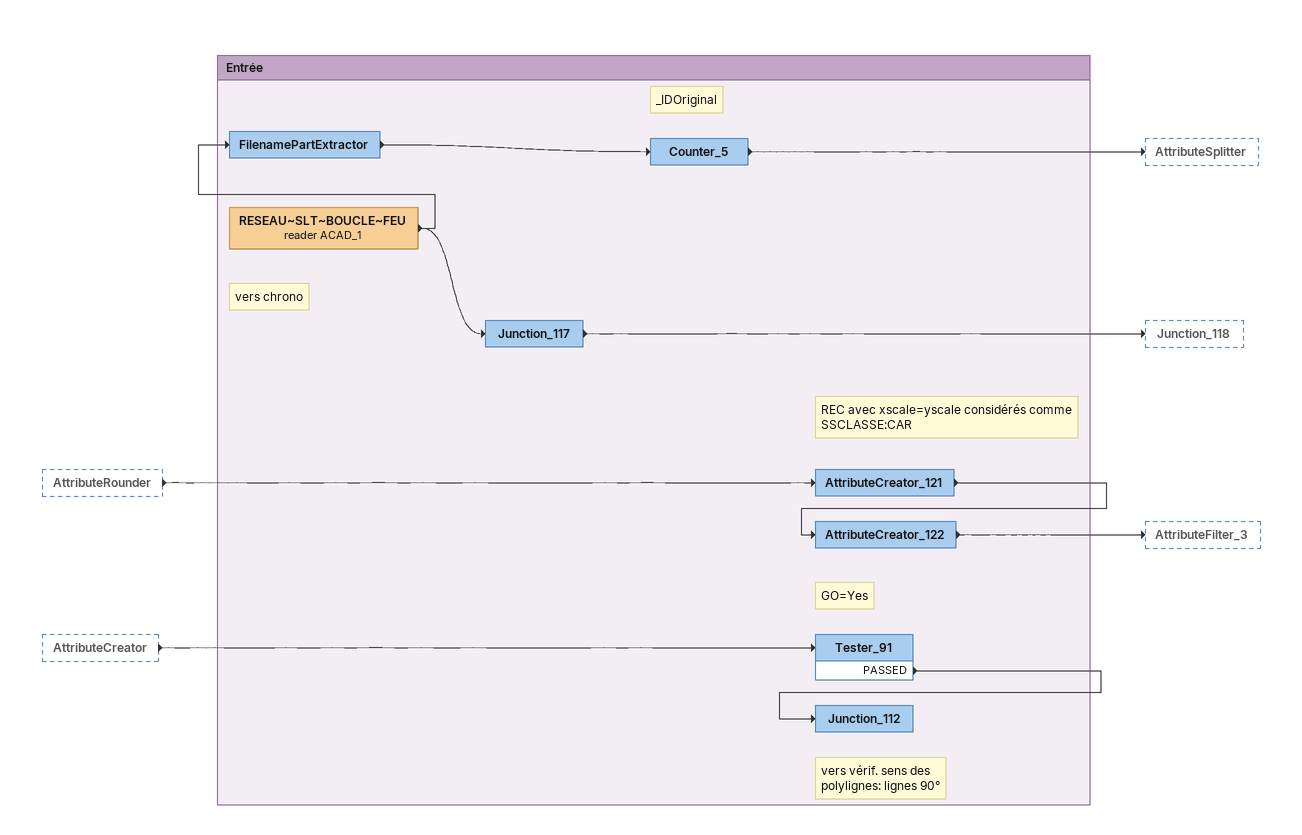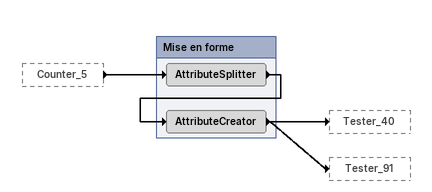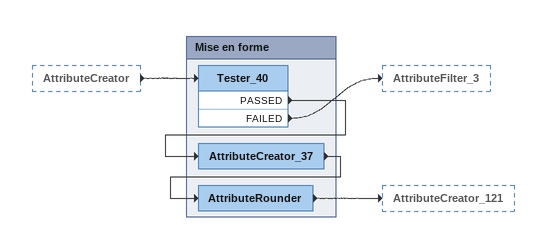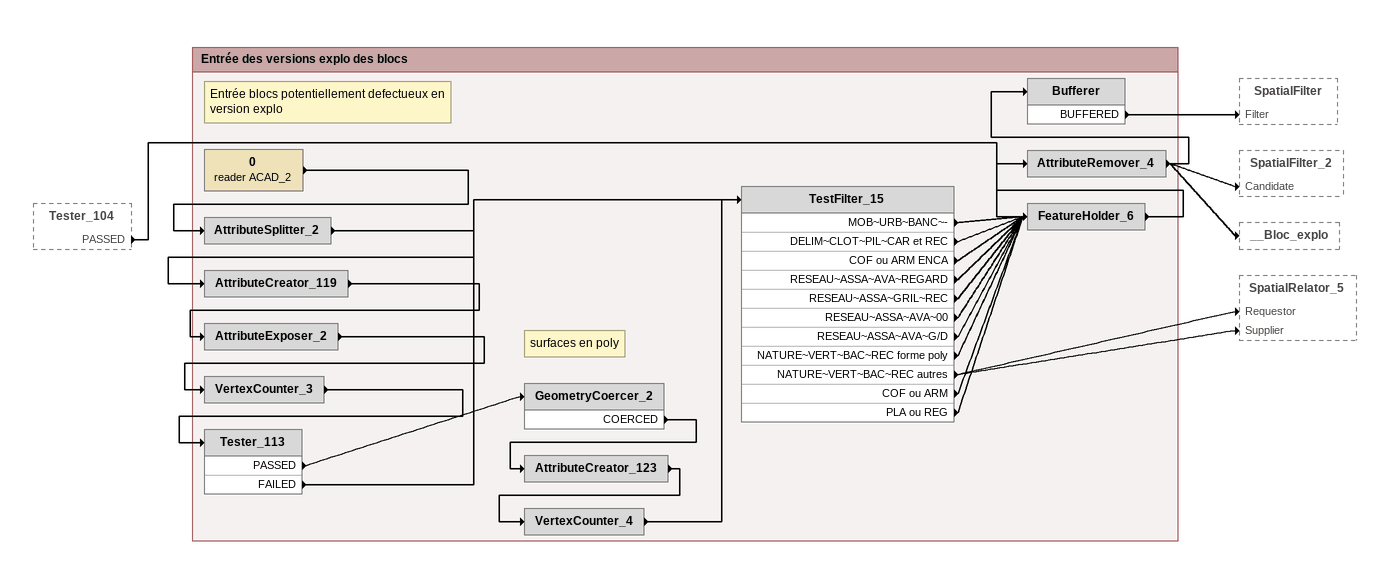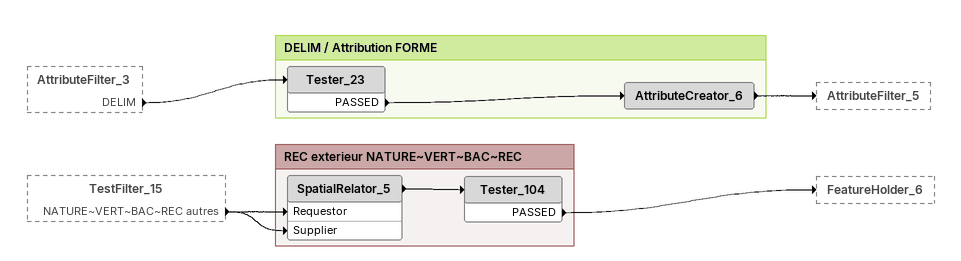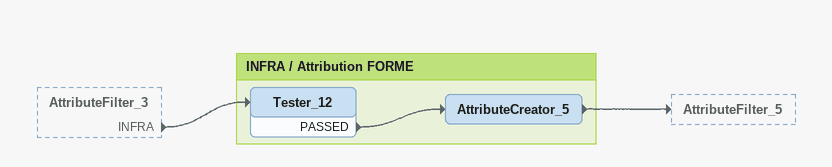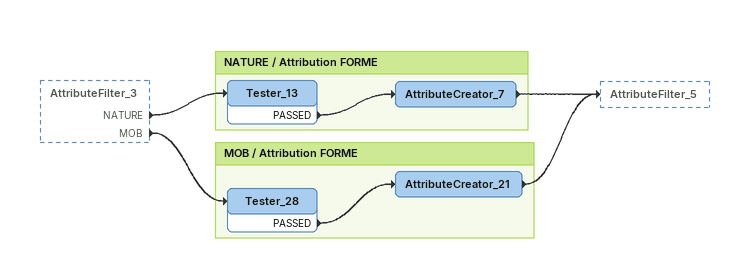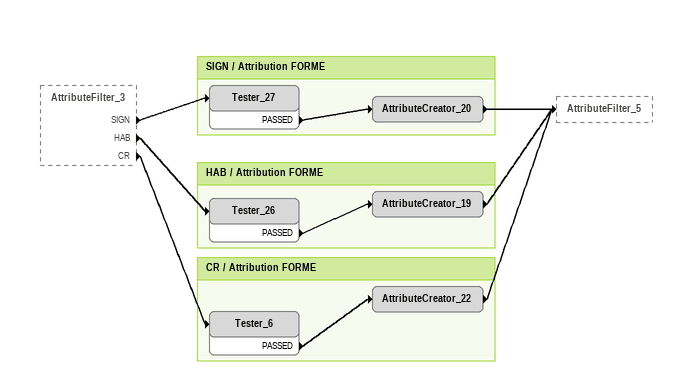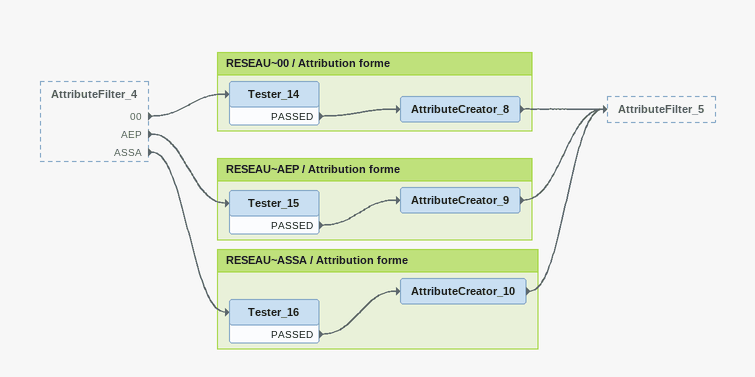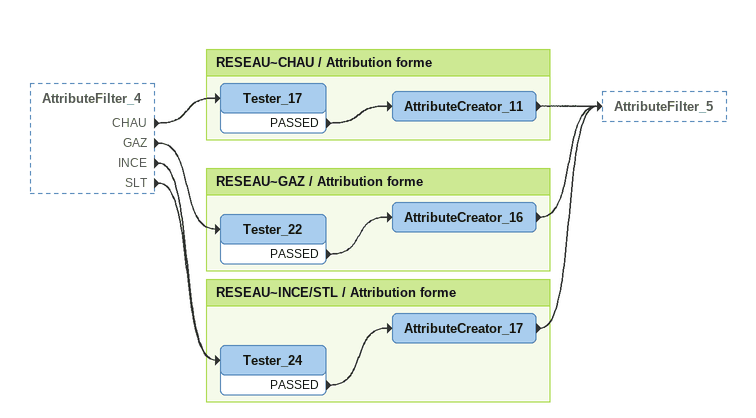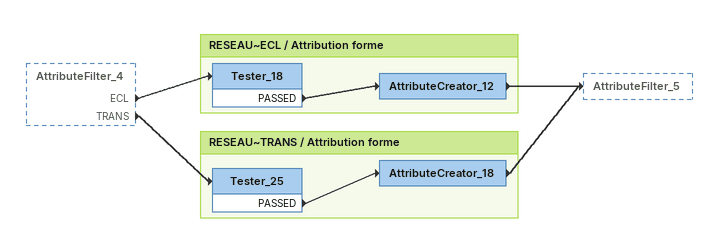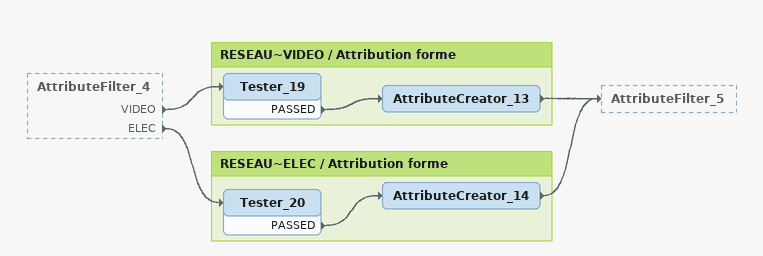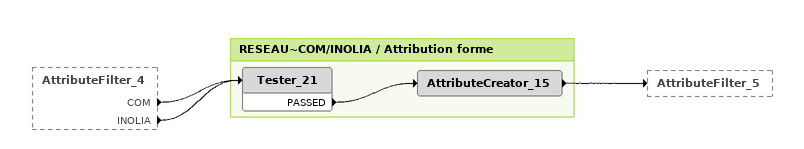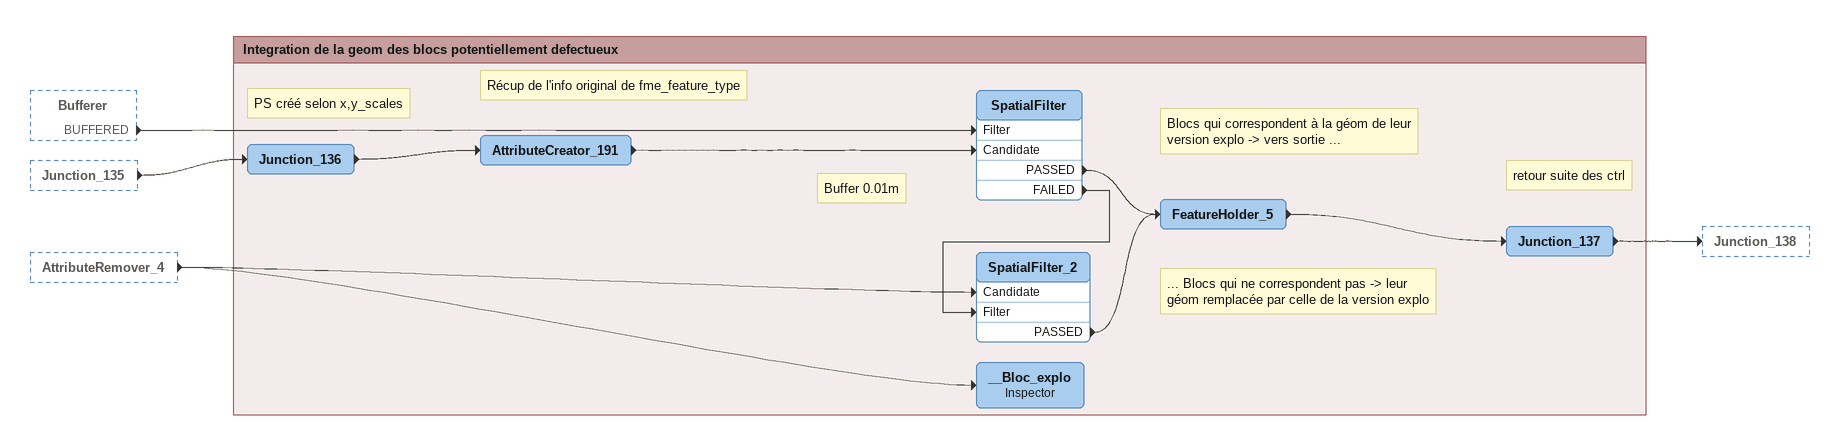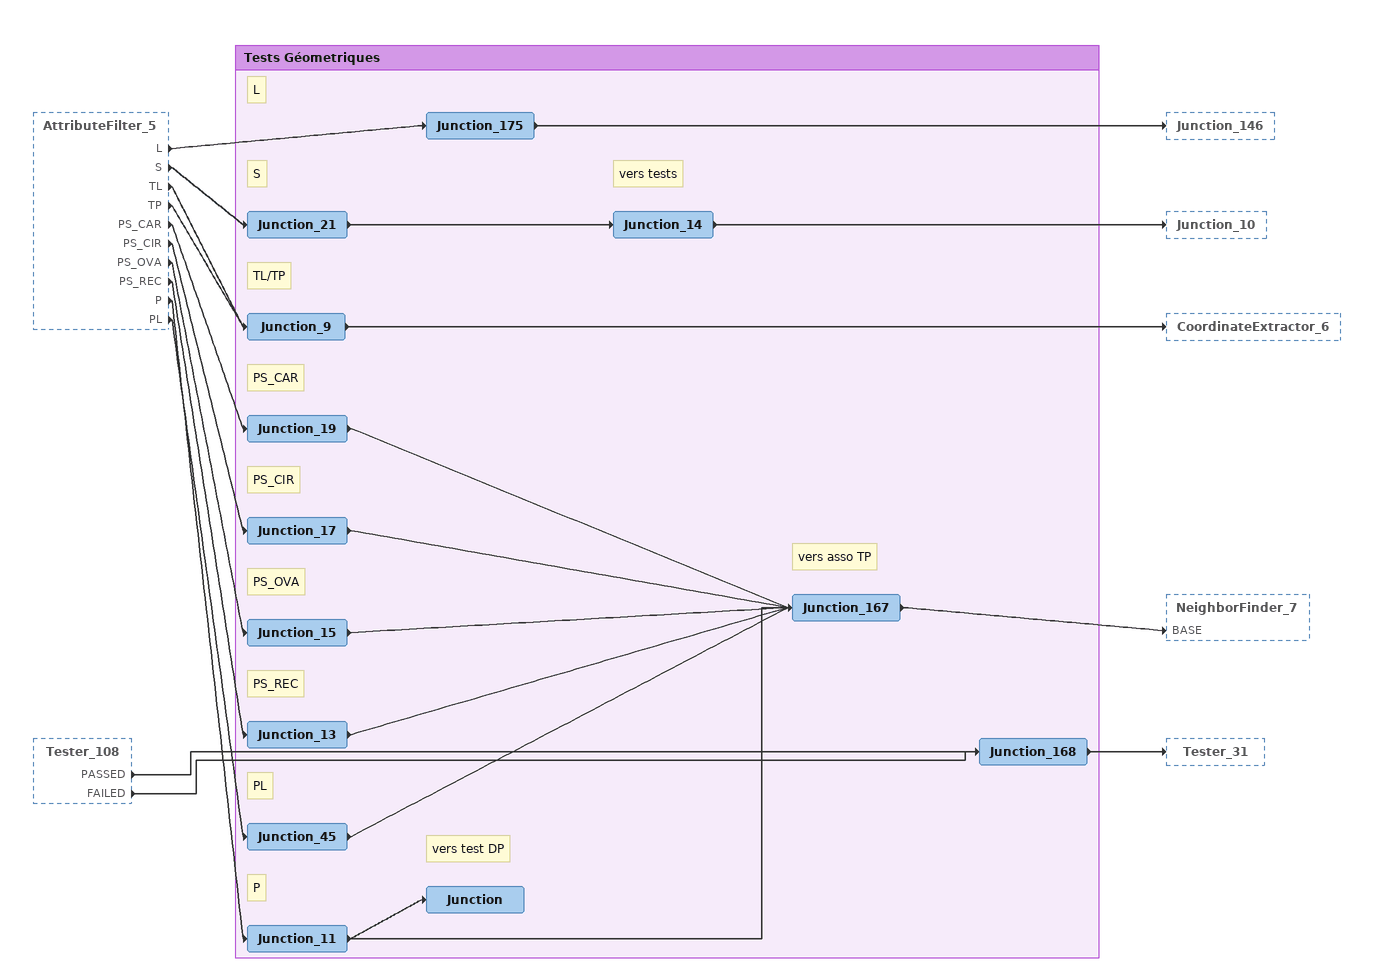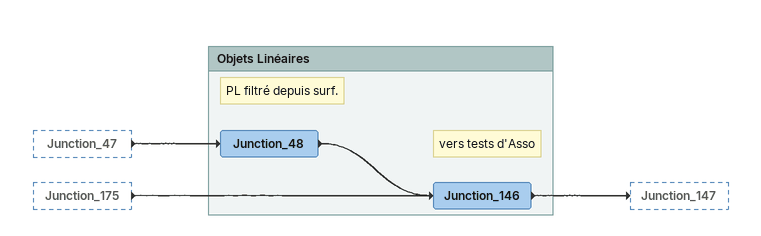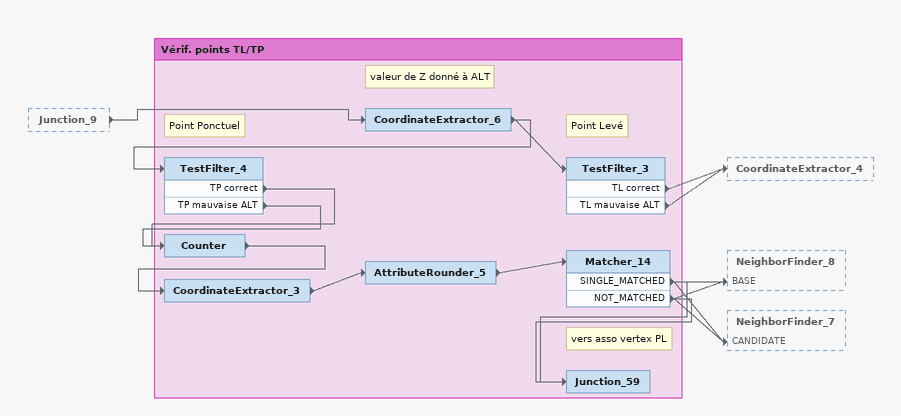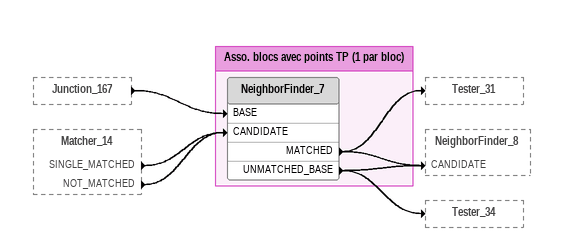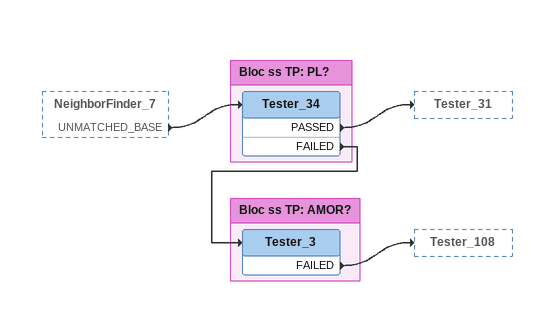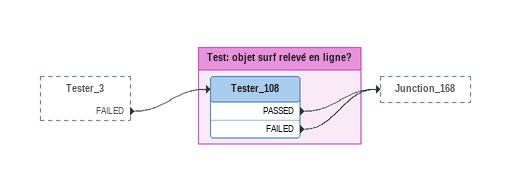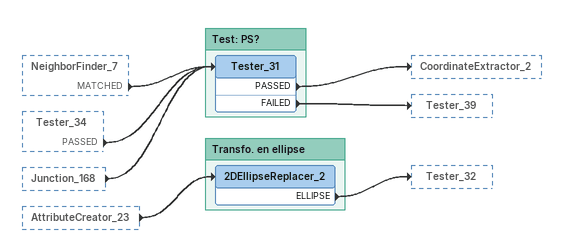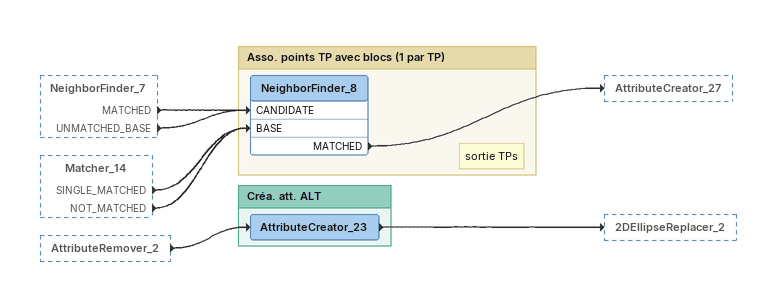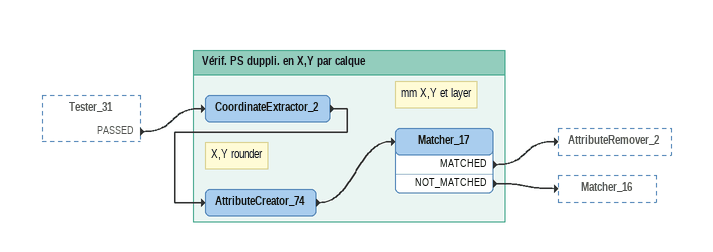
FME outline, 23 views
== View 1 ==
AttributeRounder [outside]
    -> AttributeCreator_121
AttributeCreator [outside]
    -> Tester_91

Bookmark: Entrée
RESEAU~SLT~BOUCLE~FEU (reader ACAD_1)
    -> Junction_117
    -> FilenamePartExtractor
FilenamePartExtractor
    -> Counter_5
Note: _IDOriginal
Counter_5
    -> AttributeSplitter
Note: REC avec xscale=yscale considérés comme SSCLASSE:CAR
AttributeCreator_121
    -> AttributeCreator_122
AttributeCreator_122
    -> AttributeFilter_3
Note: GO=Yes
Tester_91
    PASSED -> Junction_112
Note: vers vérif. sens des / polylignes: lignes 90°
Junction_112
Note: vers chrono
Junction_117
    -> Junction_118

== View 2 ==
Counter_5 [outside]
    -> AttributeSplitter

Bookmark: Mise en forme
AttributeSplitter
    -> AttributeCreator
AttributeCreator
    -> Tester_40
    -> Tester_91

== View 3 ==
AttributeCreator [outside]
    -> Tester_40

Bookmark: Mise en forme
Tester_40
    PASSED -> AttributeCreator_37
    FAILED -> AttributeFilter_3
AttributeCreator_37
    -> AttributeRounder
AttributeRounder
    -> AttributeCreator_121

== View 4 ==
Tester_104 [outside]
    PASSED -> FeatureHolder_6

Bookmark: Entrée des versions explo des blocs
Note: Entrée blocs potentiellement defectueux en version explo
0 (reader ACAD_2)
    -> AttributeSplitter_2
AttributeSplitter_2
    -> AttributeCreator_119
AttributeCreator_119
    -> AttributeExposer_2
AttributeExposer_2
    -> VertexCounter_3
VertexCounter_3
    -> Tester_113
Tester_113
    PASSED -> GeometryCoercer_2
    FAILED -> TestFilter_15
Note: surfaces en poly
GeometryCoercer_2
    COERCED -> AttributeCreator_123
AttributeCreator_123
    -> VertexCounter_4
VertexCounter_4
    -> TestFilter_15
TestFilter_15
    MOB~URB~BANC~- -> FeatureHolder_6
    DELIM~CLOT~PIL~CAR et REC -> FeatureHolder_6
    COF ou ARM ENCA -> FeatureHolder_6
    RESEAU~ASSA~AVA~REGARD -> FeatureHolder_6
    RESEAU~ASSA~GRIL~REC -> FeatureHolder_6
    RESEAU~ASSA~AVA~00 -> FeatureHolder_6
    RESEAU~ASSA~AVA~G/D -> FeatureHolder_6
    NATURE~VERT~BAC~REC forme poly -> FeatureHolder_6
    NATURE~VERT~BAC~REC autres -> SpatialRelator_5 [Requestor]
    NATURE~VERT~BAC~REC autres -> SpatialRelator_5 [Supplier]
    COF ou ARM -> FeatureHolder_6
    PLA ou REG -> FeatureHolder_6
FeatureHolder_6
    -> AttributeRemover_4
AttributeRemover_4
    -> SpatialFilter_2 [Candidate]
    -> Bufferer
    -> __Bloc_explo
Bufferer
    BUFFERED -> SpatialFilter [Filter]

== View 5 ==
AttributeFilter_3 [outside]
    DELIM -> Tester_23
TestFilter_15 [outside]
    NATURE~VERT~BAC~REC autres -> SpatialRelator_5 [Requestor]
    NATURE~VERT~BAC~REC autres -> SpatialRelator_5 [Supplier]

Bookmark: DELIM / Attribution FORME
Tester_23
    PASSED -> AttributeCreator_6
AttributeCreator_6
    -> AttributeFilter_5

Bookmark: REC exterieur NATURE~VERT~BAC~REC
SpatialRelator_5
    -> Tester_104
Tester_104
    PASSED -> FeatureHolder_6

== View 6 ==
AttributeFilter_3 [outside]
    INFRA -> Tester_12

Bookmark: INFRA / Attribution FORME
Tester_12
    PASSED -> AttributeCreator_5
AttributeCreator_5
    -> AttributeFilter_5

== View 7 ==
AttributeFilter_3 [outside]
    NATURE -> Tester_13
    MOB -> Tester_28

Bookmark: NATURE / Attribution FORME
Tester_13
    PASSED -> AttributeCreator_7
AttributeCreator_7
    -> AttributeFilter_5

Bookmark: MOB / Attribution FORME
Tester_28
    PASSED -> AttributeCreator_21
AttributeCreator_21
    -> AttributeFilter_5

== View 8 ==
AttributeFilter_3 [outside]
    SIGN -> Tester_27
    HAB -> Tester_26
    CR -> Tester_6

Bookmark: SIGN / Attribution FORME
Tester_27
    PASSED -> AttributeCreator_20
AttributeCreator_20
    -> AttributeFilter_5

Bookmark: HAB / Attribution FORME
Tester_26
    PASSED -> AttributeCreator_19
AttributeCreator_19
    -> AttributeFilter_5

Bookmark: CR / Attribution FORME
Tester_6
    PASSED -> AttributeCreator_22
AttributeCreator_22
    -> AttributeFilter_5

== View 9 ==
AttributeFilter_4 [outside]
    00 -> Tester_14
    AEP -> Tester_15
    ASSA -> Tester_16

Bookmark: RESEAU~00 / Attribution forme
Tester_14
    PASSED -> AttributeCreator_8
AttributeCreator_8
    -> AttributeFilter_5

Bookmark: RESEAU~AEP / Attribution forme
Tester_15
    PASSED -> AttributeCreator_9
AttributeCreator_9
    -> AttributeFilter_5

Bookmark: RESEAU~ASSA / Attribution forme
Tester_16
    PASSED -> AttributeCreator_10
AttributeCreator_10
    -> AttributeFilter_5

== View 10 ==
AttributeFilter_4 [outside]
    CHAU -> Tester_17
    GAZ -> Tester_22
    INCE -> Tester_24
    SLT -> Tester_24

Bookmark: RESEAU~CHAU / Attribution forme
Tester_17
    PASSED -> AttributeCreator_11
AttributeCreator_11
    -> AttributeFilter_5

Bookmark: RESEAU~GAZ / Attribution forme
Tester_22
    PASSED -> AttributeCreator_16
AttributeCreator_16
    -> AttributeFilter_5

Bookmark: RESEAU~INCE/STL / Attribution forme
Tester_24
    PASSED -> AttributeCreator_17
AttributeCreator_17
    -> AttributeFilter_5

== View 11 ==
AttributeFilter_4 [outside]
    ECL -> Tester_18
    TRANS -> Tester_25

Bookmark: RESEAU~ECL / Attribution forme
Tester_18
    PASSED -> AttributeCreator_12
AttributeCreator_12
    -> AttributeFilter_5

Bookmark: RESEAU~TRANS / Attribution forme
Tester_25
    PASSED -> AttributeCreator_18
AttributeCreator_18
    -> AttributeFilter_5

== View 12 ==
AttributeFilter_4 [outside]
    VIDEO -> Tester_19
    ELEC -> Tester_20

Bookmark: RESEAU~VIDEO / Attribution forme
Tester_19
    PASSED -> AttributeCreator_13
AttributeCreator_13
    -> AttributeFilter_5

Bookmark: RESEAU~ELEC / Attribution forme
Tester_20
    PASSED -> AttributeCreator_14
AttributeCreator_14
    -> AttributeFilter_5

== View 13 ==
AttributeFilter_4 [outside]
    COM -> Tester_21
    INOLIA -> Tester_21

Bookmark: RESEAU~COM/INOLIA / Attribution forme
Tester_21
    PASSED -> AttributeCreator_15
AttributeCreator_15
    -> AttributeFilter_5

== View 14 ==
Bufferer [outside]
    BUFFERED -> SpatialFilter [Filter]
Junction_135 [outside]
    -> Junction_136
AttributeRemover_4 [outside]
    -> SpatialFilter_2 [Candidate]
    -> __Bloc_explo

Bookmark: Integration de la geom des blocs potentiellement defectueux
Note: PS créé selon x,y_scales
Junction_136
    -> AttributeCreator_191
Note: Récup de l'info original de fme_feature_type
AttributeCreator_191
    -> SpatialFilter [Candidate]
Note: Buffer 0.01m
Note: Blocs qui correspondent à la géom de leur version explo -> vers sortie ...
SpatialFilter
    PASSED -> FeatureHolder_5
    FAILED -> SpatialFilter_2 [Filter]
Note: ... Blocs qui ne correspondent pas -> leur géom remplacée par celle de la version explo
SpatialFilter_2
    PASSED -> FeatureHolder_5
FeatureHolder_5
    -> Junction_137
Note: retour suite des ctrl
Junction_137
    -> Junction_138
__Bloc_explo: Inspector

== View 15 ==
AttributeFilter_5 [outside]
    L -> Junction_175
    S -> Junction_21
    TL -> Junction_9
    TP -> Junction_9
    PS_CAR -> Junction_19
    PS_CIR -> Junction_17
    PS_OVA -> Junction_15
    PS_REC -> Junction_13
    P -> Junction_11
    PL -> Junction_45
Tester_108 [outside]
    PASSED -> Junction_168
    FAILED -> Junction_168

Bookmark: Tests Géometriques
Note: L
Junction_175
    -> Junction_146
Note: S
Junction_21
    -> Junction_14
Note: vers tests
Junction_14
    -> Junction_10
Note: TL/TP
Junction_9
    -> CoordinateExtractor_6
Note: PS_CAR
Junction_19
    -> Junction_167
Note: PS_CIR
Junction_17
    -> Junction_167
Note: PS_OVA
Junction_15
    -> Junction_167
Note: PS_REC
Junction_13
    -> Junction_167
Note: PL
Junction_45
    -> Junction_167
Note: P
Junction_11
    -> Junction_167
    -> Junction
Note: vers asso TP
Junction_167
    -> NeighborFinder_7 [BASE]
Junction_168
    -> Tester_31
Note: vers test DP
Junction

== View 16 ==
Junction_47 [outside]
    -> Junction_48
Junction_175 [outside]
    -> Junction_146

Bookmark: Objets Linéaires
Note: PL filtré depuis surf.
Junction_48
    -> Junction_146
Note: vers tests d'Asso
Junction_146
    -> Junction_147

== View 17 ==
Junction_9 [outside]
    -> CoordinateExtractor_6

Bookmark: Vérif. points TL/TP
Note: valeur de Z donné à ALT
CoordinateExtractor_6
    -> TestFilter_3
    -> TestFilter_4
Note: Point Ponctuel
TestFilter_4
    TP correct -> Counter
    TP mauvaise ALT -> Counter
Counter
    -> CoordinateExtractor_3
CoordinateExtractor_3
    -> AttributeRounder_5
AttributeRounder_5
    -> Matcher_14
Matcher_14
    SINGLE_MATCHED -> Junction_59
    SINGLE_MATCHED -> NeighborFinder_8 [BASE]
    SINGLE_MATCHED -> NeighborFinder_7 [CANDIDATE]
    NOT_MATCHED -> NeighborFinder_7 [CANDIDATE]
    NOT_MATCHED -> Junction_59
    NOT_MATCHED -> NeighborFinder_8 [BASE]
Note: vers asso vertex PL
Junction_59
Note: Point Levé
TestFilter_3
    TL correct -> CoordinateExtractor_4
    TL mauvaise ALT -> CoordinateExtractor_4

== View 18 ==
Junction_167 [outside]
    -> NeighborFinder_7 [BASE]
Matcher_14 [outside]
    SINGLE_MATCHED -> NeighborFinder_7 [CANDIDATE]
    NOT_MATCHED -> NeighborFinder_7 [CANDIDATE]

Bookmark: Asso. blocs avec points TP (1 par bloc)
NeighborFinder_7
    MATCHED -> Tester_31
    MATCHED -> NeighborFinder_8 [CANDIDATE]
    UNMATCHED_BASE -> Tester_34
    UNMATCHED_BASE -> NeighborFinder_8 [CANDIDATE]

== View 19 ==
NeighborFinder_7 [outside]
    UNMATCHED_BASE -> Tester_34

Bookmark: Bloc ss TP: PL?
Tester_34
    PASSED -> Tester_31
    FAILED -> Tester_3

Bookmark: Bloc ss TP: AMOR?
Tester_3
    FAILED -> Tester_108

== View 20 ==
Tester_3 [outside]
    FAILED -> Tester_108

Bookmark: Test: objet surf relevé en ligne?
Tester_108
    PASSED -> Junction_168
    FAILED -> Junction_168

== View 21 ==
NeighborFinder_7 [outside]
    MATCHED -> Tester_31
Tester_34 [outside]
    PASSED -> Tester_31
Junction_168 [outside]
    -> Tester_31
AttributeCreator_23 [outside]
    -> 2DEllipseReplacer_2

Bookmark: Test: PS?
Tester_31
    PASSED -> CoordinateExtractor_2
    FAILED -> Tester_39

Bookmark: Transfo. en ellipse
2DEllipseReplacer_2
    ELLIPSE -> Tester_32

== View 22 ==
NeighborFinder_7 [outside]
    MATCHED -> NeighborFinder_8 [CANDIDATE]
    UNMATCHED_BASE -> NeighborFinder_8 [CANDIDATE]
Matcher_14 [outside]
    SINGLE_MATCHED -> NeighborFinder_8 [BASE]
    NOT_MATCHED -> NeighborFinder_8 [BASE]
AttributeRemover_2 [outside]
    -> AttributeCreator_23

Bookmark: Asso. points TP avec blocs (1 par TP)
Note: sortie TPs
NeighborFinder_8
    MATCHED -> AttributeCreator_27

Bookmark: Créa. att. ALT
AttributeCreator_23
    -> 2DEllipseReplacer_2

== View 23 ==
Tester_31 [outside]
    PASSED -> CoordinateExtractor_2

Bookmark: Vérif. PS duppli. en X,Y par calque
CoordinateExtractor_2
    -> AttributeCreator_74
Note: X,Y rounder
AttributeCreator_74
    -> Matcher_17
Note: mm X,Y et layer
Matcher_17
    MATCHED -> AttributeRemover_2
    NOT_MATCHED -> Matcher_16
